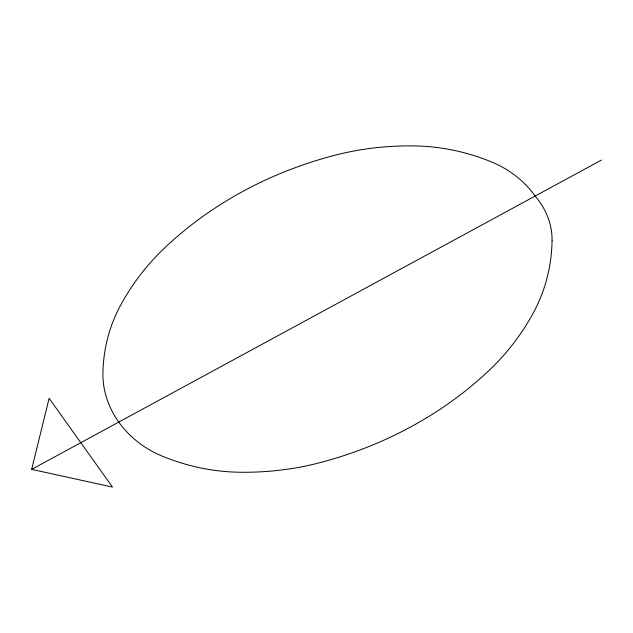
<?xml version="1.0" encoding="UTF-8"?>
<svg xmlns="http://www.w3.org/2000/svg" width="633" height="633" viewBox="0 0 633 633"><rect width="100%" height="100%" fill="white"/><g stroke="black" fill="none" stroke-linecap="round" stroke-linejoin="round"><path stroke-width="0.95" d="M31.65 469.37L49.121 398.292L112.484 487.086L31.65 469.37L601.35 160.125M552.055 240.326A72.122 63.023 25.2 0 0 535.138 196.064A89.831 78.492 25.2 0 0 492.292 162.27A189.425 165.514 25.2 0 0 414.765 145.914A296.671 259.221 25.2 0 0 333.433 155.623A448.188 391.613 25.2 0 0 166.25 246.372A296.671 259.221 25.2 0 0 120.349 305.731A189.425 165.514 25.2 0 0 102.926 373.62A89.831 78.492 25.2 0 0 161.621 455.871A189.425 165.514 25.2 0 0 239.147 472.226A296.671 259.221 25.2 0 0 320.48 462.517A448.188 391.613 25.2 0 0 487.663 371.769A296.671 259.221 25.2 0 0 533.564 312.409A201.136 175.745 25.2 0 0 552.055 240.326"/></g></svg>
